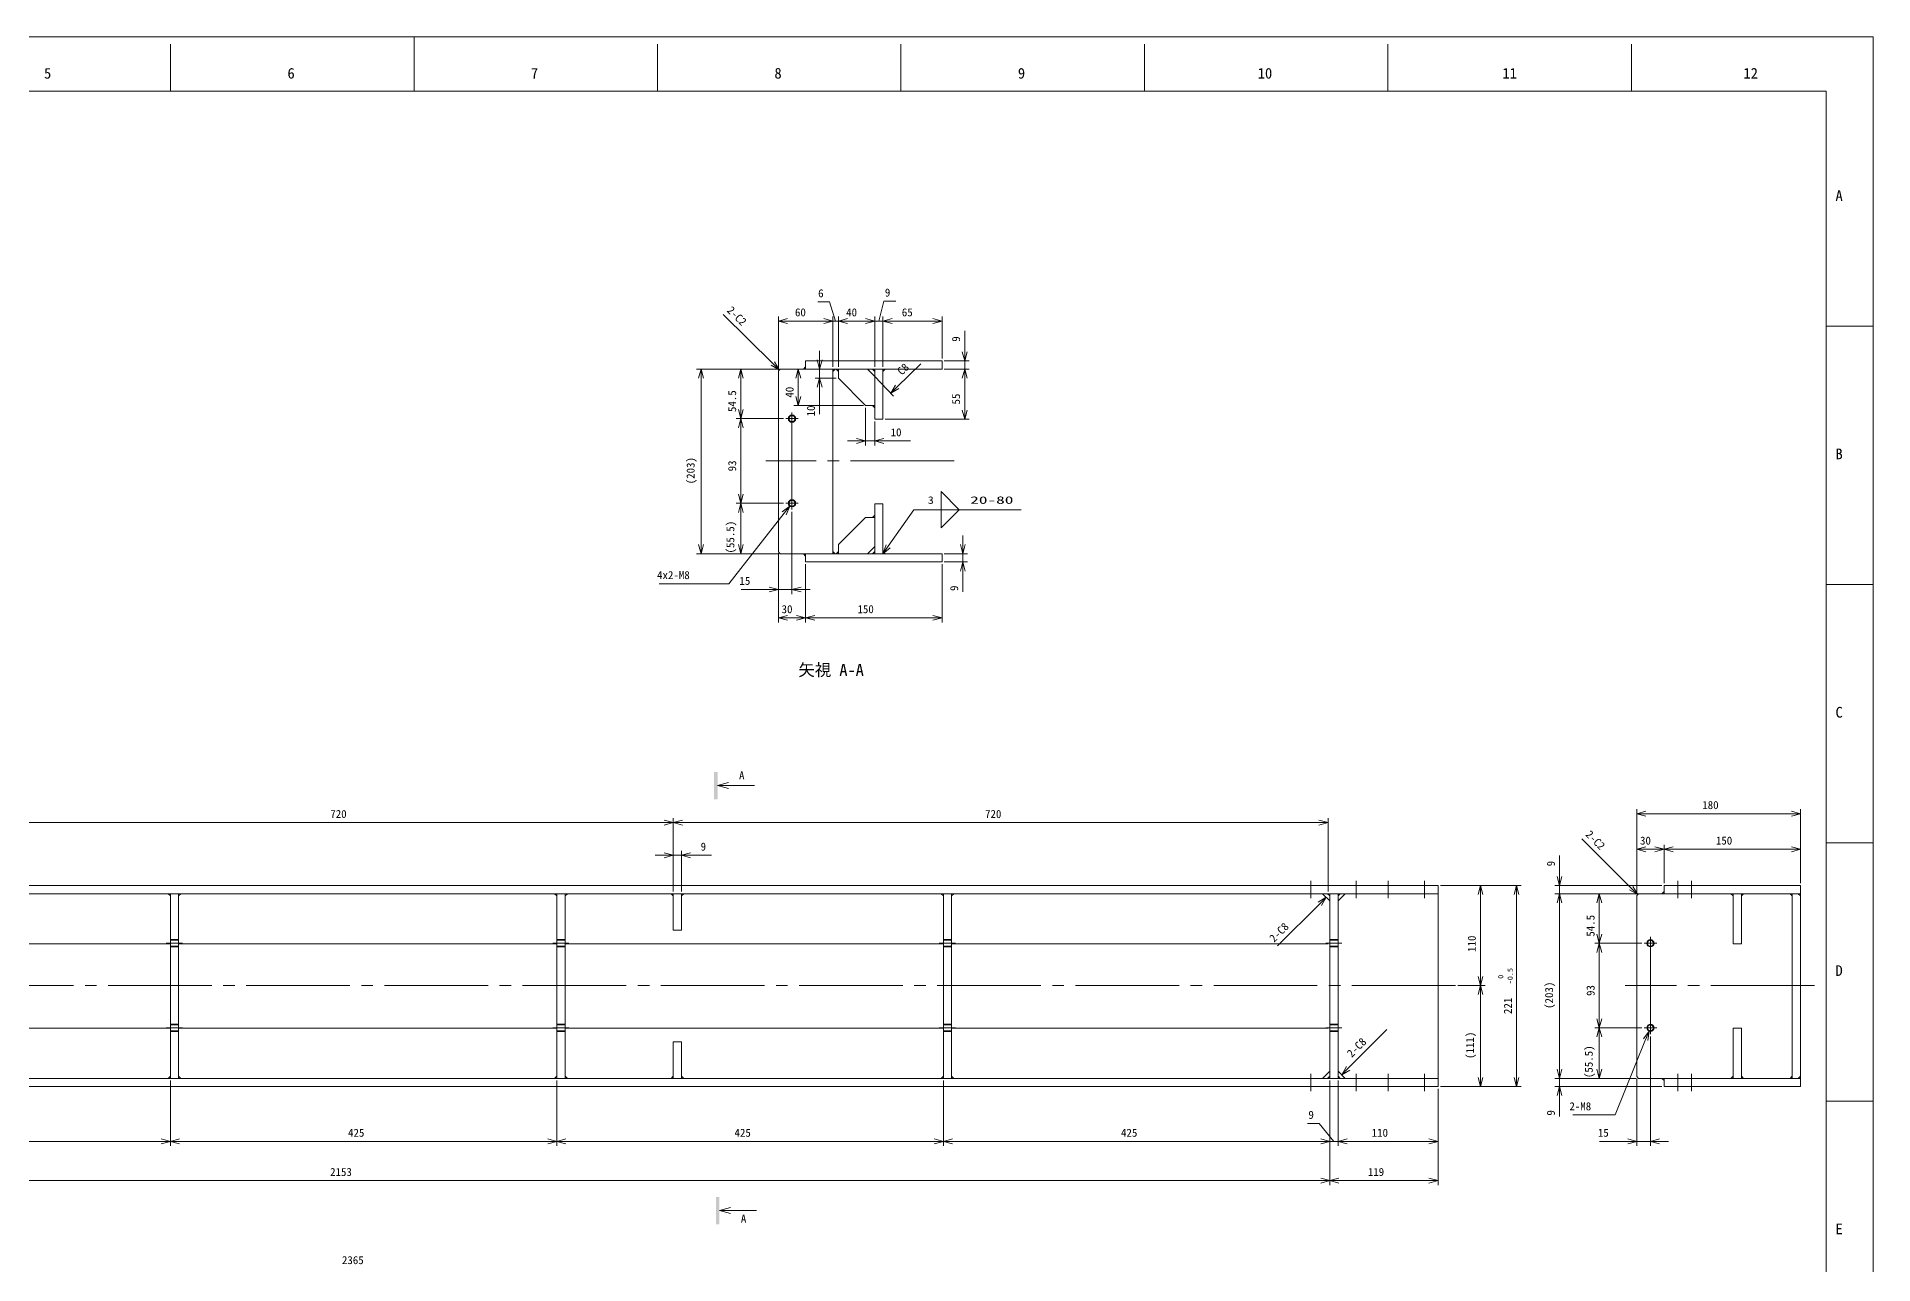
# Model space of a CAD drawing. Units: millimetres at full size. Extents: x -1656 to 1656, y -1622 to 1175.
# Drawn here: x -363 to 1656, y -174 to 1175 of the extents above; entities that cross this region are included whole.
import ezdxf
from ezdxf.enums import TextEntityAlignment as Align

# ---------------------------------------------------------------- set-up
doc = ezdxf.new("R2010")
doc.units = ezdxf.units.MM
doc.header["$LTSCALE"] = 12.6647
doc.linetypes.add('CHAIN2', pattern=[12, 9, -1, 1, -1])
for name, color, linetype, lineweight in [('0-0_90_FRAME', 2, 'Continuous', 9), ('0-1_91_BLANK', 6, 'Continuous', 9), ('0-2_08_DIM', 3, 'Continuous', 9), ('0-3_0', 134, 'Continuous', 9), ('0-4_04_HIDDEN', 7, 'Continuous', 9), ('0-5_05_CENTER', 2, 'CHAIN2', 9)]:
    doc.layers.add(name, color=color, linetype=linetype, lineweight=lineweight)
doc.styles.add('ＭＳ ゴシック', font='')
doc.styles.get('ＭＳ ゴシック').set_extended_font_data('MS Gothic')

# ---------------------------------------------------------------- blocks, each defined once
blk = doc.blocks.new('M8Tz_1')
at = {"layer": '0-3_0'}
for radius in [4, 3.25]:
    blk.add_circle((0, 0), radius, dxfattribs=at)
at = {"layer": '0-5_05_CENTER'}
for p, q in [((6.92, 0), (-6.92, 0)), ((0, -6.92), (0, 6.92))]:
    blk.add_line(p, q, dxfattribs=at)
blk = doc.blocks.new('seca02')
at = {"layer": '0-3_0'}
for q in [(3.5, 0.804), (3.5, -0.804), (10.635, 0)]:
    blk.add_line((0.5, 0), q, dxfattribs=at)
blk.add_solid([(-0.5, 3.763), (-0.5, -3.763), (0.5, 3.763), (0.5, -3.763)], dxfattribs=at)
blk = doc.blocks.new('Weld-line')
at = {"layer": '0-2_08_DIM'}
blk.add_line((0, 0), (1, 0), dxfattribs=at)
blk = doc.blocks.new('Weld10-a2')
at = {"layer": '0-2_08_DIM'}
blk.add_line((5, 0), (0, 0), dxfattribs=at)
blk.add_lwpolyline([(5, 0), (0, 5), (0, -5)], close=True, dxfattribs=at)
blk = doc.blocks.new('Jis_w20241014143032')
at = {"layer": '0-2_08_DIM'}
for name, p, xscale, yscale in [('Weld-line', (0, 0), 118, 118), ('Weld10-a2', (30, 0), 4, 4)]:
    blk.add_blockref(name, p, dxfattribs=dict(at, xscale=xscale, yscale=yscale))
at = {"layer": '0-2_08_DIM', "style": 'ＭＳ ゴシック'}
for s, height, width, p in [('3', 8.21, 1.2, (15.28, 4)), ('20-80', 8.211, 1.7, (62, 4))]:
    blk.add_text(s, height=height, dxfattribs=dict(at, width=width)).set_placement(p, align=Align.BOTTOM_LEFT)
blk = doc.blocks.new('_Open30')
at = {"layer": '0-2_08_DIM'}
blk.add_line((0, 0), (-1, 0), dxfattribs=at)
blk.add_lwpolyline([(-1, 0.268), (0, 0), (-1, -0.268)], dxfattribs=at)

msp = doc.modelspace()

# ---------------------------------------------------------------- linework, layer by layer
at = {"layer": '0-0_90_FRAME', "color": 6}
for p, q in [((51.77, 1175.44), (51.77, 1115.59)), ((1656.41, 5.48), (1604.56, 5.48))]:
    msp.add_line(p, q, dxfattribs=at)
at = {"layer": '0-0_90_FRAME'}
for p, q in [((-215.97, 1115.59), (-215.97, 1167.44)), ((319.5, 1115.59), (319.5, 1167.44)), ((587.24, 1115.59), (587.24, 1167.44)), ((854.97, 1115.59), (854.97, 1167.44)), ((1122.71, 1115.59), (1122.71, 1167.44)), ((1390.44, 1115.59), (1390.44, 1167.44)), ((1656.41, 857.45), (1604.56, 857.45)), ((1656.41, 573.46), (1604.56, 573.46)), ((1656.41, 289.47), (1604.56, 289.47))]:
    msp.add_line(p, q, dxfattribs=at)
at = {"layer": '0-0_90_FRAME', "color": 6}
msp.add_lwpolyline([(-1501.02, -1104.63), (1604.56, -1104.63), (1604.56, 1115.59), (-1501.02, 1115.59)], close=True, dxfattribs=at)
at = {"layer": '0-1_91_BLANK'}
msp.add_lwpolyline([(-1656.41, -1156.24), (1656.41, -1156.24), (1656.41, 1175.44), (-1656.41, 1175.44)], close=True, dxfattribs=at)
at = {"layer": '0-2_08_DIM'}
for p, q in [((446.26, 816.13), (391.85, 869.92)), ((452.37, 810.6), (452.37, 867.94)), ((502.37, 862.94), (462.37, 862.94)), ((502.37, 862.94), (492.37, 862.94)), ((512.37, 812.6), (512.37, 867.94)), ((512.37, 812.6), (512.37, 867.94)), ((512.37, 862.94), (518.37, 862.94)), ((518.37, 812.6), (518.37, 867.94)), ((518.37, 812.6), (518.37, 867.94)), ((548.37, 862.94), (528.37, 862.94)), ((528.37, 862.94), (538.37, 862.94)), ((548.37, 862.94), (538.37, 862.94)), ((558.37, 812.6), (558.37, 867.94)), ((558.37, 812.6), (558.37, 867.94)), ((558.37, 862.94), (567.37, 862.94)), ((567.37, 812.6), (567.37, 867.94)), ((567.37, 812.6), (567.37, 867.94)), ((577.37, 862.94), (587.37, 862.94)), ((577.37, 862.94), (622.37, 862.94)), ((632.37, 821.6), (632.37, 867.94)), ((657.32, 829.1), (657.32, 852.1)), ((497.73, 820.1), (497.73, 830.1)), ((451.87, 810.1), (362.41, 810.1)), ((451.87, 810.1), (406.12, 810.1)), ((509.87, 810.1), (469.25, 810.1)), ((515.87, 810.1), (492.73, 810.1)), ((497.73, 810.1), (497.73, 800.1)), ((550.37, 810.1), (558.37, 802.1)), ((583.1, 790.5), (609.17, 816.03)), ((634.87, 819.1), (662.32, 819.1)), ((634.87, 810.1), (662.32, 810.1)), ((634.87, 810.1), (662.32, 810.1)), ((657.32, 810.1), (657.32, 819.1)), ((367.41, 617.1), (367.41, 800.1)), ((411.12, 765.6), (411.12, 800.1)), ((474.25, 780.1), (474.25, 800.1)), ((515.87, 800.1), (492.73, 800.1)), ((497.73, 790.1), (497.73, 760.6)), ((558.37, 802.1), (579.12, 780.34)), ((657.32, 800.1), (657.32, 765.1)), ((657.32, 800.1), (657.32, 790.1)), ((545.87, 770.1), (469.25, 770.1)), ((548.37, 767.6), (548.37, 726.09)), ((457.94, 755.6), (406.12, 755.6)), ((457.94, 755.6), (406.12, 755.6)), ((558.37, 752.6), (558.37, 726.09)), ((569.87, 755.1), (662.32, 755.1)), ((411.12, 672.6), (411.12, 745.6)), ((538.37, 731.09), (528.37, 731.09)), ((548.37, 731.09), (558.37, 731.09)), ((568.37, 731.09), (597.87, 731.09)), ((457.94, 662.6), (406.12, 662.6)), ((457.94, 662.6), (406.12, 662.6)), ((411.12, 652.6), (411.12, 617.1)), ((467.37, 653.17), (467.37, 562.75)), ((573.11, 615.28), (601.36, 655.5)), ((655.24, 617.1), (655.24, 627.1)), ((451.87, 607.1), (362.41, 607.1)), ((451.87, 607.1), (406.12, 607.1)), ((452.37, 607.6), (452.37, 562.75)), ((452.37, 606.6), (452.37, 531.61)), ((634.87, 607.1), (660.24, 607.1)), ((655.24, 607.1), (655.24, 598.1)), ((482.37, 595.6), (482.37, 531.61)), ((482.37, 595.6), (482.37, 531.61)), ((632.37, 595.6), (632.37, 531.61)), ((634.87, 598.1), (660.24, 598.1)), ((655.24, 588.1), (655.24, 565.1)), ((442.37, 567.75), (411.37, 567.75)), ((467.37, 567.75), (452.37, 567.75)), ((477.37, 567.75), (487.37, 567.75)), ((472.37, 536.61), (462.37, 536.61)), ((492.37, 536.61), (622.37, 536.61)), ((1396.35, 233.89), (1396.35, 326.3)), ((1576.35, 245.89), (1576.35, 326.3)), ((326.83, 311.5), (-373.18, 311.5)), ((336.83, 235.89), (336.83, 316.5)), ((336.83, 235.89), (336.83, 316.5)), ((346.83, 311.5), (1046.83, 311.5)), ((1056.83, 235.89), (1056.83, 316.5)), ((1406.35, 321.3), (1566.35, 321.3)), ((1390.28, 239.46), (1335.93, 293.81)), ((1396.35, 233.89), (1396.35, 287.2)), ((1426.35, 244.89), (1426.35, 287.2)), ((1426.35, 244.89), (1426.35, 287.2)), ((1576.35, 244.89), (1576.35, 287.2)), ((326.83, 275.59), (316.83, 275.59)), ((336.83, 235.89), (336.83, 280.59)), ((336.83, 275.59), (345.83, 275.59)), ((345.83, 235.89), (345.83, 280.59)), ((355.83, 275.59), (378.83, 275.59)), ((1311.4, 252.39), (1311.4, 275.39)), ((1416.35, 282.2), (1406.35, 282.2)), ((1436.35, 282.2), (1566.35, 282.2)), ((1180.33, 242.39), (1229.48, 242.39)), ((1180.33, 242.39), (1269.15, 242.39)), ((1423.85, 242.39), (1306.4, 242.39)), ((1311.4, 233.39), (1311.4, 242.39)), ((1047.76, 222.32), (1001.41, 175.97)), ((1224.48, 142.39), (1224.48, 232.39)), ((1264.15, 232.39), (1264.15, 31.39)), ((1395.85, 233.39), (1306.4, 233.39)), ((1395.85, 233.39), (1306.4, 233.39)), ((1311.4, 40.39), (1311.4, 223.39)), ((1311.4, 223.39), (1311.4, 213.39)), ((1395.85, 233.39), (1350.1, 233.39)), ((1355.1, 188.89), (1355.1, 223.39)), ((1401.93, 178.89), (1350.1, 178.89)), ((1401.93, 178.89), (1350.1, 178.89)), ((1355.1, 95.89), (1355.1, 168.89)), ((1199.54, 132.39), (1229.48, 132.39)), ((1199.54, 132.39), (1229.48, 132.39)), ((1224.48, 122.39), (1224.48, 31.39)), ((1078.9, 41.46), (1121.45, 84.01)), ((1401.93, 85.89), (1350.1, 85.89)), ((1401.93, 85.89), (1350.1, 85.89)), ((1355.1, 75.89), (1355.1, 40.39)), ((1411.35, 76.46), (1411.35, -43.96)), ((1311.4, 40.39), (1311.4, 50.39)), ((-216.18, 27.89), (-216.18, -43.96)), ((-216.18, 27.89), (-216.18, -43.96)), ((208.83, 27.89), (208.83, -43.96)), ((208.83, 27.89), (208.83, -43.96)), ((633.83, 27.89), (633.83, -43.96)), ((633.83, 27.89), (633.83, -43.96)), ((1058.83, 27.89), (1058.83, -43.96)), ((1058.83, 27.89), (1058.83, -43.96)), ((1058.83, 27.89), (1058.83, -87.08)), ((1058.83, 27.89), (1058.83, -87.08)), ((1067.83, 27.89), (1067.83, -43.96)), ((1067.83, 27.89), (1067.83, -43.96)), ((1180.33, 21.39), (1229.48, 21.39)), ((1180.33, 21.39), (1269.15, 21.39)), ((1395.85, 30.39), (1306.4, 30.39)), ((1395.85, 30.39), (1306.4, 30.39)), ((1423.85, 21.39), (1306.4, 21.39)), ((1311.4, 30.39), (1311.4, 21.39)), ((1395.85, 30.39), (1350.1, 30.39)), ((1396.35, 29.89), (1396.35, -43.96)), ((1177.83, 18.89), (1177.83, -43.96)), ((1177.83, 18.89), (1177.83, -87.08)), ((1311.4, 11.39), (1311.4, -11.61)), ((-226.18, -38.96), (-631.18, -38.96)), ((198.83, -38.96), (-206.18, -38.96)), ((623.83, -38.96), (218.83, -38.96)), ((1048.83, -38.96), (643.83, -38.96)), ((1048.83, -38.96), (1038.83, -38.96)), ((1067.83, -38.96), (1058.83, -38.96)), ((1077.83, -38.96), (1087.83, -38.96)), ((1077.83, -38.96), (1167.83, -38.96)), ((1386.35, -38.96), (1355.35, -38.96)), ((1411.35, -38.96), (1396.35, -38.96)), ((1421.35, -38.96), (1431.35, -38.96)), ((1048.83, -82.08), (-1084.18, -82.08)), ((1068.83, -82.08), (1167.83, -82.08))]:
    msp.add_line(p, q, dxfattribs=at)
for points in [[(495.61, 883.91), (508.61, 883.91), (515.37, 862.94)], [(581.43, 884.69), (568.43, 884.69), (562.87, 862.94)], [(321.29, 574.1), (397.79, 574.1), (458.71, 651.59)], [(1325.96, -9.85), (1372.47, -9.85), (1406.08, 72.92)], [(1034.19, -19.24), (1047.19, -19.24), (1063.33, -38.96)]]:
    msp.add_lwpolyline(points, dxfattribs=at)
at = {"layer": '0-3_0'}
for p, q in [((1050.83, 233.39), (1058.83, 225.39)), ((1075.83, 233.39), (1067.83, 225.39)), ((1177.83, 233.39), (1177.83, 30.39)), ((1396.35, 231.39), (1398.35, 233.39)), ((1396.35, 231.39), (1396.35, 32.39)), ((1398.35, 233.39), (1426.35, 233.39)), ((-216.18, 178.39), (-632.18, 178.39)), ((208.83, 178.39), (-207.18, 178.39)), ((633.83, 178.39), (217.83, 178.39)), ((1056.83, 178.39), (642.83, 178.39)), ((-216.18, 85.39), (-632.18, 85.39)), ((208.83, 85.39), (-207.18, 85.39)), ((633.83, 85.39), (217.83, 85.39)), ((1056.83, 85.39), (642.83, 85.39)), ((1050.83, 30.39), (1058.83, 38.39)), ((1075.83, 30.39), (1067.83, 38.39)), ((1398.35, 30.39), (1396.35, 32.39)), ((1426.35, 30.39), (1398.35, 30.39))]:
    msp.add_line(p, q, dxfattribs=at)
for points in [[(512.37, 607.1), (454.37, 607.1), (452.37, 609.1), (452.37, 808.1), (454.37, 810.1), (512.37, 810.1)], [(632.37, 810.1), (632.37, 819.1), (482.37, 819.1), (482.37, 810.1)], [(518.37, 810.1), (550.37, 810.1), (558.37, 802.1), (558.37, 770.1), (548.37, 770.1), (518.37, 800.1)], [(567.37, 755.1), (567.37, 810.1), (558.37, 810.1), (558.37, 755.1)], [(518.37, 607.1), (550.37, 607.1), (558.37, 615.1), (558.37, 647.1), (548.37, 647.1), (518.37, 617.1)], [(567.37, 662.1), (567.37, 607.1), (558.37, 607.1), (558.37, 662.1)], [(632.37, 598.1), (632.37, 607.1), (482.37, 607.1), (482.37, 598.1)], [(1177.83, 242.39), (1177.83, 233.39), (-1187.18, 233.39), (-1187.18, 242.39)], [(1576.35, 233.39), (1576.35, 242.39), (1426.35, 242.39), (1426.35, 233.39)], [(-216.18, 233.39), (-216.18, 30.39), (-207.18, 30.39), (-207.18, 233.39)], [(208.83, 233.39), (208.83, 30.39), (217.83, 30.39), (217.83, 233.39)], [(345.83, 233.39), (336.83, 233.39), (336.83, 193.39), (345.83, 193.39)], [(633.83, 233.39), (633.83, 30.39), (642.83, 30.39), (642.83, 233.39)], [(1058.83, 233.39), (1058.83, 30.39), (1067.83, 30.39), (1067.83, 233.39)], [(1576.35, 233.39), (1576.35, 30.39), (1567.35, 30.39), (1567.35, 233.39)], [(345.83, 30.39), (336.83, 30.39), (336.83, 70.39), (345.83, 70.39)], [(1177.83, 30.39), (1177.83, 21.39), (-1187.18, 21.39), (-1187.18, 30.39)], [(1576.35, 21.39), (1576.35, 30.39), (1426.35, 30.39), (1426.35, 21.39)]]:
    msp.add_lwpolyline(points, close=True, dxfattribs=at)
at = {"layer": '0-3_0', "color": 3}
for points in [[(482.37, 810.1), (479.87, 810.1), (482.37, 812.6)], [(512.37, 810.1), (514.87, 810.1), (512.37, 807.6)], [(518.37, 810.1), (515.87, 810.1), (518.37, 807.6)], [(558.37, 810.1), (555.87, 810.1), (558.37, 807.6)], [(567.37, 810.1), (569.87, 810.1), (567.37, 807.6)], [(558.37, 770.1), (555.87, 770.1), (558.37, 767.6)], [(558.37, 647.1), (555.87, 647.1), (558.37, 649.6)], [(482.37, 607.1), (479.87, 607.1), (482.37, 604.6)], [(512.37, 607.1), (514.87, 607.1), (512.37, 609.6)], [(518.37, 607.1), (515.87, 607.1), (518.37, 609.6)], [(558.37, 607.1), (555.87, 607.1), (558.37, 609.6)], [(567.37, 607.1), (569.87, 607.1), (567.37, 609.6)], [(-216.18, 233.39), (-216.18, 230.89), (-218.68, 233.39)], [(-207.18, 233.39), (-207.18, 230.89), (-204.68, 233.39)], [(208.83, 233.39), (208.83, 230.89), (206.33, 233.39)], [(217.83, 233.39), (217.83, 230.89), (220.33, 233.39)], [(336.83, 233.39), (336.83, 230.89), (334.33, 233.39)], [(345.83, 233.39), (345.83, 230.89), (348.33, 233.39)], [(633.83, 233.39), (633.83, 230.89), (631.33, 233.39)], [(642.83, 233.39), (642.83, 230.89), (645.33, 233.39)], [(1058.83, 233.39), (1058.83, 230.89), (1056.33, 233.39)], [(1067.83, 233.39), (1067.83, 230.89), (1070.33, 233.39)], [(1426.35, 233.39), (1423.85, 233.39), (1426.35, 235.89)], [(1502.35, 233.39), (1499.85, 233.39), (1502.35, 230.89)], [(1511.35, 233.39), (1513.85, 233.39), (1511.35, 230.89)], [(1567.35, 233.39), (1564.85, 233.39), (1567.35, 230.89)], [(1576.35, 233.39), (1573.85, 233.39), (1576.35, 230.89)], [(-216.18, 30.39), (-216.18, 32.89), (-218.68, 30.39)], [(-207.18, 30.39), (-207.18, 32.89), (-204.68, 30.39)], [(208.83, 30.39), (208.83, 32.89), (206.33, 30.39)], [(217.83, 30.39), (217.83, 32.89), (220.33, 30.39)], [(336.83, 30.39), (336.83, 32.89), (334.33, 30.39)], [(345.83, 30.39), (345.83, 32.89), (348.33, 30.39)], [(633.83, 30.39), (633.83, 32.89), (631.33, 30.39)], [(642.83, 30.39), (642.83, 32.89), (645.33, 30.39)], [(1058.83, 30.39), (1058.83, 32.89), (1056.33, 30.39)], [(1067.83, 30.39), (1067.83, 32.89), (1070.33, 30.39)], [(1426.35, 30.39), (1423.85, 30.39), (1426.35, 27.89)], [(1502.35, 30.39), (1499.85, 30.39), (1502.35, 32.89)], [(1511.35, 30.39), (1513.85, 30.39), (1511.35, 32.89)], [(1567.35, 30.39), (1564.85, 30.39), (1567.35, 32.89)], [(1576.35, 30.39), (1573.85, 30.39), (1576.35, 32.89)]]:
    msp.add_lwpolyline(points, close=True, dxfattribs=at)
at = {"layer": '0-4_04_HIDDEN'}
for p, q in [((-216.18, 182.89), (-207.18, 182.89)), ((-216.18, 182.14), (-207.18, 182.14)), ((208.83, 182.89), (217.83, 182.89)), ((208.83, 182.14), (217.83, 182.14)), ((633.83, 182.89), (642.83, 182.89)), ((633.83, 182.14), (642.83, 182.14)), ((1058.83, 182.89), (1067.83, 182.89)), ((1058.83, 182.14), (1067.83, 182.14)), ((-216.18, 175.64), (-207.18, 175.64)), ((-216.18, 174.89), (-207.18, 174.89)), ((208.83, 175.64), (217.83, 175.64)), ((208.83, 174.89), (217.83, 174.89)), ((633.83, 175.64), (642.83, 175.64)), ((633.83, 174.89), (642.83, 174.89)), ((1058.83, 175.64), (1067.83, 175.64)), ((1058.83, 174.89), (1067.83, 174.89)), ((-216.18, 89.89), (-207.18, 89.89)), ((-216.18, 89.14), (-207.18, 89.14)), ((-216.18, 82.64), (-207.18, 82.64)), ((-216.18, 81.89), (-207.18, 81.89)), ((208.83, 89.89), (217.83, 89.89)), ((208.83, 89.14), (217.83, 89.14)), ((208.83, 82.64), (217.83, 82.64)), ((208.83, 81.89), (217.83, 81.89)), ((633.83, 89.89), (642.83, 89.89)), ((633.83, 89.14), (642.83, 89.14)), ((633.83, 82.64), (642.83, 82.64)), ((633.83, 81.89), (642.83, 81.89)), ((1058.83, 89.89), (1067.83, 89.89)), ((1058.83, 89.14), (1067.83, 89.14)), ((1058.83, 82.64), (1067.83, 82.64)), ((1058.83, 81.89), (1067.83, 81.89))]:
    msp.add_line(p, q, dxfattribs=at)
for points in [[(1511.35, 178.39), (1511.35, 233.39), (1502.35, 233.39), (1502.35, 178.39)], [(1511.35, 85.39), (1511.35, 30.39), (1502.35, 30.39), (1502.35, 85.39)]]:
    msp.add_lwpolyline(points, close=True, dxfattribs=at)
at = {"layer": '0-5_05_CENTER'}
for p, q in [((467.37, 661.6), (467.37, 756.6)), ((645.79, 709.1), (438.69, 709.1)), ((1037.83, 228.39), (1037.83, 247.39)), ((1087.83, 228.39), (1087.83, 247.39)), ((1122.83, 228.39), (1122.83, 247.39)), ((1162.83, 228.39), (1162.83, 247.39)), ((1441.35, 228.39), (1441.35, 247.39)), ((1456.35, 228.39), (1456.35, 247.39)), ((-202.89, 178.89), (-220.76, 178.89)), ((222.11, 178.89), (204.24, 178.89)), ((647.11, 178.89), (629.24, 178.89)), ((1072.12, 178.89), (1054.24, 178.89)), ((1411.35, 85.89), (1411.35, 178.89)), ((1197.04, 132.39), (-1203.34, 132.39)), ((1591.94, 132.39), (1383.64, 132.39)), ((-202.89, 85.89), (-220.76, 85.89)), ((222.11, 85.89), (204.24, 85.89)), ((647.11, 85.89), (629.24, 85.89)), ((1072.12, 85.89), (1054.24, 85.89)), ((1037.83, 35.39), (1037.83, 16.39)), ((1087.83, 35.39), (1087.83, 16.39)), ((1122.83, 35.39), (1122.83, 16.39)), ((1162.83, 35.39), (1162.83, 16.39)), ((1441.35, 35.39), (1441.35, 16.39)), ((1456.35, 35.39), (1456.35, 16.39))]:
    msp.add_line(p, q, dxfattribs=at)

# ---------------------------------------------------------------- block references
at = {"layer": '0-2_08_DIM', "xscale": 10, "yscale": 10}
for p, rotation in [((452.37, 862.94), 180), ((518.37, 862.94), 180), ((518.37, 862.94), 180), ((567.37, 862.94), 180), ((567.37, 862.94), 180), ((657.32, 819.1), 270), ((367.41, 810.1), 90), ((411.12, 810.1), 90), ((453.37, 809.1), 315.32667), ((474.25, 810.1), 90), ((497.73, 810.1), 270), ((657.32, 810.1), 90), ((657.32, 810.1), 90), ((497.73, 800.1), 90), ((575.96, 783.5), 224.40384), ((474.25, 770.1), 270), ((411.12, 755.6), 270), ((411.12, 755.6), 90), ((657.32, 755.1), 270), ((558.37, 731.09), 180), ((411.12, 662.6), 270), ((411.12, 662.6), 90), ((464.89, 659.45), 51.82738), ((367.41, 607.1), 270), ((411.12, 607.1), 270), ((567.37, 607.1), 234.91908), ((655.24, 607.1), 270), ((655.24, 598.1), 90), ((467.37, 567.75), 180), ((452.37, 536.61), 180), ((482.37, 536.61), 180), ((1396.35, 321.3), 180), ((336.83, 311.5), 180), ((1396.35, 282.2), 180), ((1426.35, 282.2), 180), ((345.83, 275.59), 180), ((1224.48, 242.39), 90), ((1264.15, 242.39), 90), ((1311.4, 242.39), 270), ((1054.83, 229.39), 45), ((1311.4, 233.39), 90), ((1311.4, 233.39), 90), ((1355.1, 233.39), 90), ((1397.35, 232.39), 315), ((1355.1, 178.89), 270), ((1355.1, 178.89), 90), ((1224.48, 132.39), 270), ((1224.48, 132.39), 90), ((1355.1, 85.89), 270), ((1355.1, 85.89), 90), ((1409.84, 82.18), 67.89417), ((1071.83, 34.39), 225), ((1224.48, 21.39), 270), ((1264.15, 21.39), 270), ((1311.4, 30.39), 270), ((1311.4, 30.39), 270), ((1311.4, 21.39), 90), ((1355.1, 30.39), 270), ((-216.18, -38.96), 180), ((208.83, -38.96), 180), ((633.83, -38.96), 180), ((1067.83, -38.96), 180), ((1067.83, -38.96), 180), ((1411.35, -38.96), 180), ((1058.83, -82.08), 180)]:
    msp.add_blockref('_Open30', p, dxfattribs=dict(at, rotation=rotation))
for p in [(512.37, 862.94), (512.37, 862.94), (558.37, 862.94), (558.37, 862.94), (632.37, 862.94), (548.37, 731.09), (452.37, 567.75), (482.37, 536.61), (632.37, 536.61), (1576.35, 321.3), (336.83, 311.5), (1056.83, 311.5), (1426.35, 282.2), (1576.35, 282.2), (336.83, 275.59), (-216.18, -38.96), (208.83, -38.96), (633.83, -38.96), (1058.83, -38.96), (1058.83, -38.96), (1177.83, -38.96), (1396.35, -38.96), (1058.83, -82.08), (1177.83, -82.08)]:
    msp.add_blockref('_Open30', p, dxfattribs=at)
at = {"layer": '0-2_08_DIM'}
msp.add_blockref('Jis_w20241014143032', (601.36, 655.5), dxfattribs=at)
at = {"layer": '0-3_0', "rotation": 180}
for p in [(467.37, 755.6), (1411.35, 178.89)]:
    msp.add_blockref('M8Tz_1', p, dxfattribs=at)
at = {"layer": '0-3_0', "xscale": -1}
for p in [(467.37, 662.6), (1411.35, 85.89)]:
    msp.add_blockref('M8Tz_1', p, dxfattribs=at)
at = {"layer": '0-3_0', "xscale": 4, "yscale": 4}
for p in [(383.64, 352.29), (385.64, -114.93)]:
    msp.add_blockref('seca02', p, dxfattribs=at)

# ---------------------------------------------------------------- texts
at = {"layer": '0-0_90_FRAME', "color": 134, "style": 'ＭＳ ゴシック'}
for s, p in [('5', (-355.17, 1125.92)), ('6', (-87.43, 1125.92)), ('7', (180.3, 1125.92)), ('8', (448.04, 1125.92)), ('9', (715.77, 1125.92)), ('10', (979.51, 1125.92)), ('11', (1248.57, 1125.92)), ('12', (1513.64, 1125.92)), ('A', (1614.87, 991.45)), ('B', (1614.87, 707.46)), ('C', (1614.87, 423.47)), ('D', (1614.87, 139.48)), ('E', (1614.87, -144.51))]:
    msp.add_text(s, height=11.73, dxfattribs=at).set_placement(p, align=Align.BOTTOM_LEFT)
at = {"layer": '0-2_08_DIM', "style": 'ＭＳ ゴシック'}
for s, height, p in [('6', 8.8, (496.11, 886.41)), ('9', 8.8, (569.51, 887.19)), ('60', 8.798, (470.65, 865.44)), ('40', 8.798, (526.94, 865.44)), ('65', 8.798, (588.15, 865.45)), ('10', 8.798, (575.83, 733.59)), ('4x2-M8', 8.798, (319.01, 576.6)), ('15', 8.798, (409.58, 570.26)), ('30', 8.798, (455.94, 539.11)), ('150', 8.798, (539.37, 539.12)), ('矢視 A-A', 13.2, (474.46, 468.87)), ('720', 8.798, (-40.32, 314)), ('720', 8.798, (679.68, 314)), ('180', 8.798, (1468.35, 323.8)), ('9', 8.8, (366.9, 278.09)), ('30', 8.798, (1399.92, 284.7)), ('150', 8.798, (1483.35, 284.71)), ('2-M8', 8.798, (1322.25, -7.35)), ('9', 8.8, (1035.26, -16.74)), ('425', 8.798, (-20.82, -36.45)), ('425', 8.798, (404.18, -36.45)), ('425', 8.798, (829.18, -36.45)), ('110', 8.798, (1104.83, -36.46)), ('15', 8.798, (1353.56, -36.45)), ('2153', 8.798, (-40.53, -79.58)), ('119', 8.798, (1100.61, -79.58)), ('2365', 8.798, (-27.53, -176.47))]:
    msp.add_text(s, height=height, dxfattribs=at).set_placement(p, align=Align.BOTTOM_LEFT)
for s, height, rotation, p in [('2-C2', 8.798, 315.327, (393.35, 871.95)), ('9', 8.8, 90, (654.82, 840.17)), ('C8', 8.798, 44.404, (590.12, 800.87)), ('40', 8.798, 90, (471.75, 778.67)), ('54.5', 8.798, 90, (408.6, 762.85)), ('10', 8.798, 90, (495.23, 758.06)), ('55', 8.798, 90, (654.8, 771.17)), ('(203)', 8.798, 90, (362.91, 683.45)), ('93', 8.798, 90, (408.62, 697.67)), ('(55.5)', 8.798, 90, (406.6, 607.4)), ('9', 8.8, 90, (652.74, 566.17)), ('2-C2', 8.798, 315, (1337.44, 295.83)), ('9', 8.8, 90, (1308.9, 263.46)), ('54.5', 8.798, 90, (1352.59, 186.14)), ('2-C8', 8.798, 45, (999.39, 177.49)), ('110', 8.798, 90, (1221.98, 169.39)), (' 0', 5.718, 90, (1251.25, 135.36)), ('-0.5', 5.718, 90, (1261.65, 133.87)), ('(203)', 8.798, 90, (1306.9, 106.74)), ('93', 8.798, 90, (1352.6, 120.96)), ('221', 8.798, 90, (1261.65, 101.07)), ('2-C8', 8.798, 45, (1084.78, 50.87)), ('(111)', 8.798, 90, (1219.98, 51.74)), ('(55.5)', 8.798, 90, (1350.58, 30.69)), ('9', 8.8, 90, (1308.9, -10.54))]:
    msp.add_text(s, height=height, rotation=rotation, dxfattribs=at).set_placement(p, align=Align.BOTTOM_LEFT)
at = {"layer": '0-3_0', "style": 'ＭＳ ゴシック'}
for p in [(409.14, 356.29), (411.14, -130.83)]:
    msp.add_text('A', height=8.8, dxfattribs=at).set_placement(p, align=Align.BOTTOM_LEFT)

doc.saveas('drawing.dxf')
